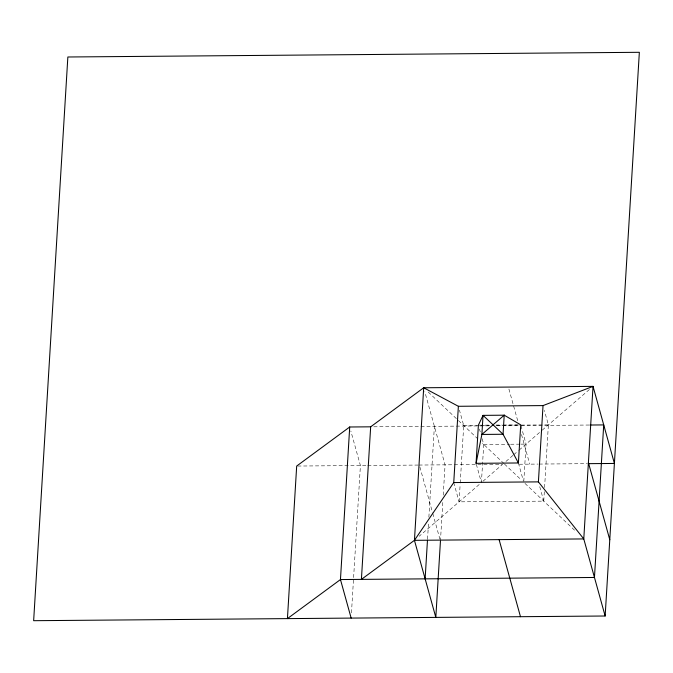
<?xml version="1.0" encoding="UTF-8"?>
<svg xmlns="http://www.w3.org/2000/svg" width="673" height="673" viewBox="0 0 673 673"><rect width="100%" height="100%" fill="white"/><g stroke="black" fill="none" stroke-linecap="round" stroke-linejoin="round"><path stroke-width="0.5" stroke-dasharray="3.37 2.52" d="M351.466 612.867L360.408 465.531L350.818 430.947M427.54 539.149L428.55 522.433M428.869 517.209L434.388 426.303M440.445 541.117L442.851 501.41M443.229 495.143L445.072 464.841L424.798 391.72M544.322 491.736L543.759 501.141L459.087 501.839L460.164 484.072M460.231 483.029L463.714 425.555L459.44 410.143M482.12 438.67L483.727 444.449L481.414 482.591L419.144 536.272M520.986 425.799L526.059 444.104L523.745 482.247L575.465 531.09M544.583 487.555L548.386 424.865L544.373 410.412M482.953 481.262L502.193 464.673M512.969 455.385L503.732 463.352L482.247 443.053M513.743 454.721L518.361 450.742M519.135 450.077L541.454 430.838M542.228 430.173L590.684 388.397M479.412 425.176L489.742 425.092M495.934 425.042L502.134 424.991M503.16 424.983L518.647 424.856M463.714 425.555L489.851 425.344M496.119 425.294L520.162 425.092M521.205 425.084L548.386 424.865M373.793 426.8L488.741 425.858M497.103 425.79L519.051 425.605M521.138 425.588L590.128 425.025M483.727 444.449L509.537 444.239M510.571 444.23L519.867 444.155M520.894 444.146L526.059 444.104M297.727 466.044L366.676 465.48M367.719 465.472L417.891 465.06M418.943 465.051L502.563 464.37M519.287 464.227L538.097 464.076M539.149 464.067L587.226 463.672M428.23 392.039L457.674 419.851M458.431 420.566L477.796 438.855M504.481 464.05L521.525 480.143M539.746 486.688L543.759 501.141M508.914 389.044L517.958 421.651M521.516 434.497L529.735 464.143M518.403 462.974L523.207 480.32M479.454 429.038L480.253 431.931M476.333 464.286L481.145 481.632M453.745 482.566L459.087 501.839M419.893 467.012L432.495 512.464M432.773 513.449L439.898 539.14"/><path stroke-width="1.01" d="M588.269 463.663L614.407 463.445L593.031 386.378L423.696 387.766L370.663 426.825L349.716 426.993L340.462 579.554L351.146 618.092M370.663 426.825L361.409 579.386L414.442 540.326L453.745 482.566L458.372 406.29L423.696 387.766L414.442 540.326L435.818 617.393L440.445 541.117M425.126 578.856L427.473 540.2M476.072 463.327L478.385 425.185L483.046 415.367L504.212 415.191L520.717 424.84L518.403 462.974L476.072 463.327L481.885 434.438L483.046 415.367L503.051 434.262L518.403 462.974M414.442 540.326L583.777 538.93L538.408 481.876L543.035 405.592L593.031 386.378L583.777 538.93L605.145 616.005L33.65 620.699L67.855 56.995L639.35 52.301L605.145 616.005M349.716 426.993L296.684 466.053L287.43 618.613L340.462 579.554L594.461 577.468L603.715 424.915L590.128 425.025M458.372 406.29L543.035 405.592M453.745 482.566L538.408 481.876M588.404 462.654L609.78 539.729M499.105 539.628L520.481 616.704M504.212 415.191L503.051 434.262L481.885 434.438L504.212 415.191"/></g></svg>
